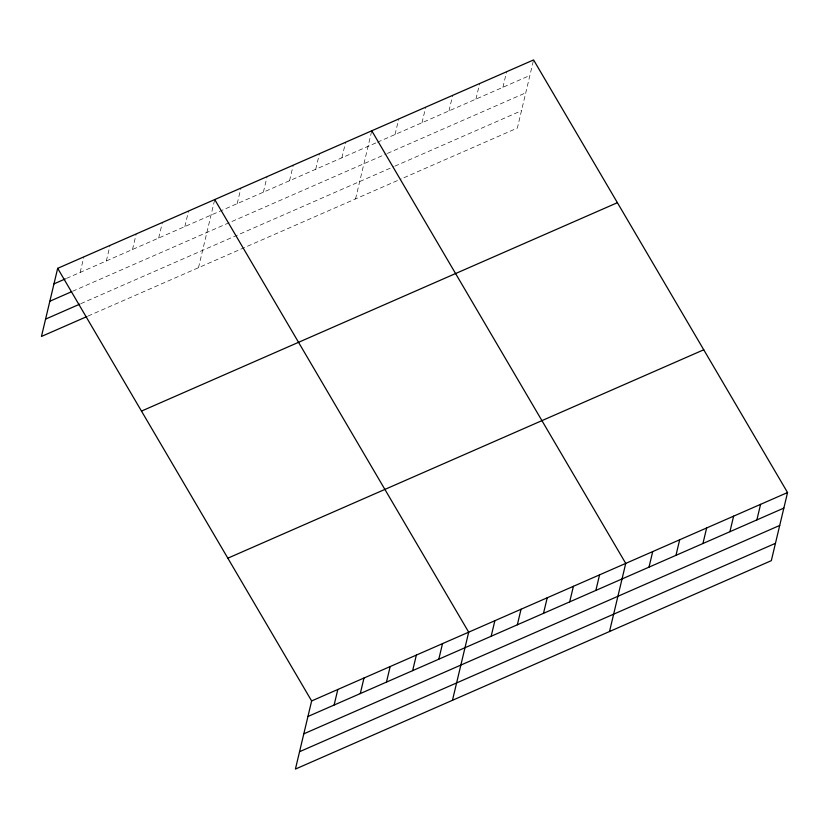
<?xml version="1.0" encoding="UTF-8"?>
<svg xmlns="http://www.w3.org/2000/svg" width="829" height="829" viewBox="0 0 829 829"><rect width="100%" height="100%" fill="white"/><g stroke="black" fill="none" stroke-linecap="round" stroke-linejoin="round"><path stroke-width="0.62" stroke-dasharray="4.14 3.11" d="M80.154 272.42L83.853 256.876M106.33 260.959L110.029 245.405M132.495 249.498L136.205 233.944M158.671 238.037L162.38 222.483M184.846 226.576L188.556 211.022M198.494 267.684L214.732 199.561M237.198 203.644L240.907 188.1M263.373 192.183L267.083 176.639M289.549 180.722L293.248 165.168M315.725 169.261L319.424 153.707M341.9 157.8L345.6 142.246M355.548 198.919L371.775 130.785M395.039 134.526L398.749 118.972M422.013 122.713L425.712 107.169M448.976 110.91L452.675 95.356M475.939 99.097L479.649 83.542M502.913 87.294L506.612 71.74M533.296 61.128L517.358 128.06L402.448 178.38M66.496 278.399L376.283 142.743M377.454 142.225L529.876 75.48M72.6 291.269L386.221 153.935M387.392 153.417L525.741 92.827M80.859 303.663L393.682 166.67M394.853 166.163L521.482 110.703M88.112 316.025L401.277 178.888"/><path stroke-width="1.24" d="M57.678 268.337L311.642 700.94L295.414 769.074L771.322 560.663L787.55 492.54L533.586 59.926L57.678 268.337L41.45 336.46L86.972 316.533M334.118 705.033L337.817 689.479M360.294 693.572L363.993 678.018M386.469 682.112L390.169 666.557M412.645 670.64L416.345 655.097M438.81 659.179L442.52 643.636M452.468 700.298L468.696 632.164L214.732 199.561M491.162 636.257L494.872 620.703M517.337 624.797L521.047 609.242M543.513 613.336L547.223 597.782M569.689 601.875L573.399 586.321M595.864 590.414L599.564 574.86M609.512 631.522L625.74 563.399L371.775 130.785M649.003 567.14L652.713 551.586M675.977 555.326L679.676 539.772M702.94 543.513L706.65 527.969M729.914 531.71L733.613 516.156M756.877 519.897L760.587 504.343M53.978 283.881L65.356 278.896M49.844 301.238L71.46 291.767M45.585 319.113L79.729 304.16M141.49 411.091L617.398 202.69M227.84 558.186L703.738 349.776M311.642 700.94L787.55 492.54M307.942 716.494L783.84 508.094M303.808 733.841L779.716 525.441M299.549 751.716L775.457 543.316"/></g></svg>
